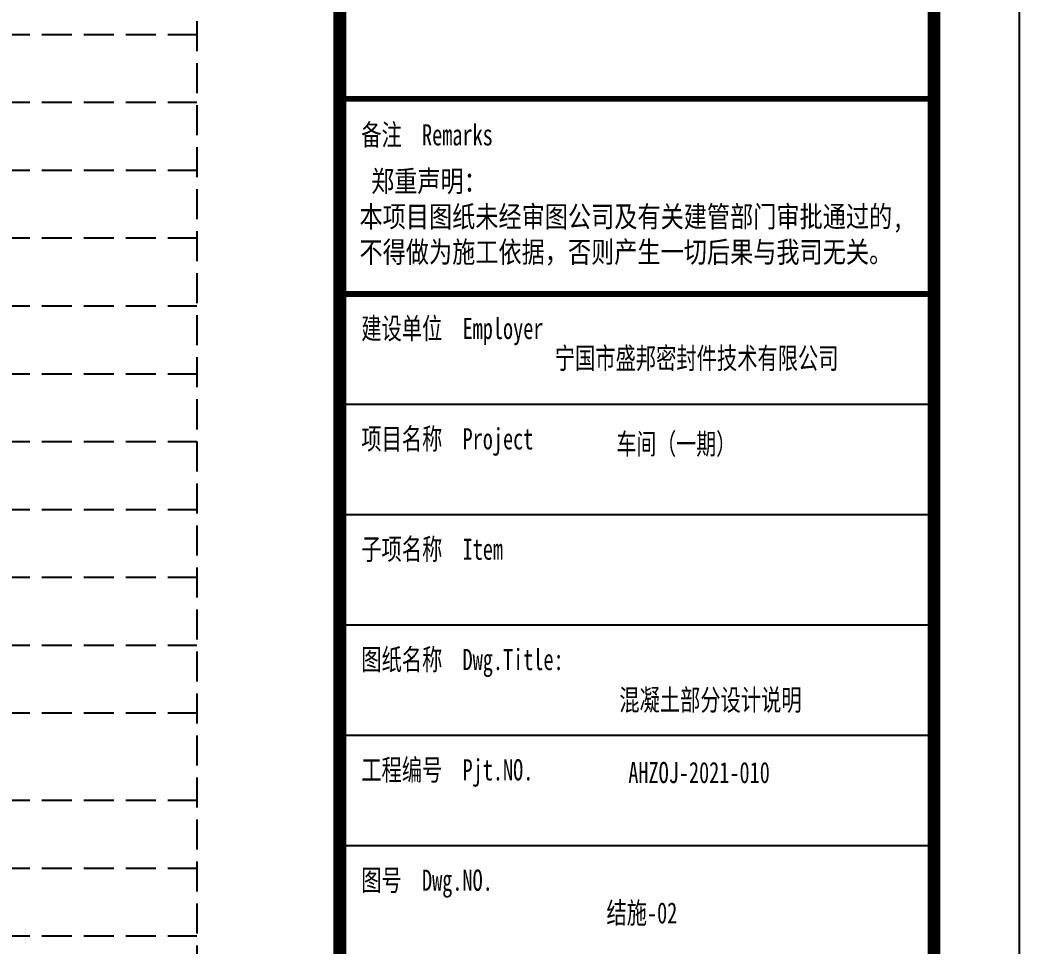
# Model space of a CAD drawing. Extents: x -89996 to 1006241, y -2176 to 440573.
# Drawn here: x 74617 to 82937, y 141638 to 149352 of the extents above; entities that cross this region are included whole.
import ezdxf
from ezdxf.enums import TextEntityAlignment as Align

# ---------------------------------------------------------------- set-up
doc = ezdxf.new("R2010")
doc.units = 0
doc.header["$LTSCALE"] = 1000
doc.header["$MEASUREMENT"] = 0
doc.linetypes.add('DASH', pattern=[0.35, 0.25, -0.1])
doc.layers.add('PUB_TITLE', color=4, linetype='Continuous')
doc.layers.add('填充', color=251, linetype='Continuous')
doc.styles.add('_gyy_title_ST', font='', dxfattribs={"width": 0.8})
doc.styles.get('_gyy_title_ST').set_extended_font_data('SimSun')

# ---------------------------------------------------------------- blocks, each defined once
blk = doc.blocks.new('A$C767023C3')
at = {"layer": 'PUB_TITLE'}
for p, q in [((0, -23191.9), (-4949.5, -23191.9)), ((0, -25737.4), (-4949.5, -25737.4)), ((0, -26656.6), (-4949.5, -26656.6)), ((0, -27575.8), (-4949.5, -27575.8)), ((0, -28494.9), (-4949.5, -28494.9)), ((0, -29414.1), (-4949.5, -29414.1))]:
    blk.add_line(p, q, dxfattribs=at)
at = {"layer": 'PUB_TITLE', "const_width": 106.1}
blk.add_lwpolyline([(-4949.5, 0), (0, 0), (0, -40585.9), (-4949.5, -40585.9)], close=True, dxfattribs=at)
at = {"layer": 'PUB_TITLE', "const_width": 49.5}
for points in [[(-4949.5, -23191.9), (0, -23191.9)], [(-4949.5, -24818.2), (0, -24818.2)]]:
    blk.add_lwpolyline(points, dxfattribs=at)
at = {"layer": 'PUB_TITLE', "style": '_gyy_title_ST', "width": 0.7}
for s, height, p in [('备注  Remarks', 176.767, (-4770.6, -23579.6)), ('建设单位  Employer', 176.767, (-4770.6, -25192.9)), ('项目名称  Project', 176.767, (-4770.6, -26112.1)), ('子项名称  Item', 176.77, (-4770.6, -27031.3)), ('图纸名称  Dwg.Title:', 176.767, (-4770.6, -27950.5)), ('工程编号  Pjt.NO.', 176.767, (-4770.6, -28869.7)), ('图号  Dwg.NO.', 176.767, (-4770.6, -29788.9))]:
    blk.add_text(s, height=height, dxfattribs=at).set_placement(p)
at = {"layer": 'PUB_TITLE', "color": 2, "style": '_gyy_title_ST', "width": 0.7}
for s, height, p in [('宁国市盛邦密封件技术有限公司', 176.767, (-1977.8, -25348.4)), ('车间（一期）', 173.86, (-2147.6, -26063.1))]:
    blk.add_text(s, height=height, dxfattribs=at).set_placement(p, align=Align.MIDDLE)
blk.add_text('AHZOJ-2021-010', height=176.767, dxfattribs=at).set_placement((-1957.5, -28891.9), align=Align.CENTER)
at = {"layer": 'PUB_TITLE', "insert": (-4785.4, -23789.7), "char_height": 176.767, "width": 5656.565, "attachment_point": 1, "style": '_gyy_title_ST'}
blk.add_mtext(' 郑重声明：\\P本项目图纸未经审图公司及有关建管部门审批通过的,\\P不得做为施工依据，否则产生一切后果与我司无关。', dxfattribs=at)

msp = doc.modelspace()

# ---------------------------------------------------------------- linework, layer by layer
at = {"layer": 'PUB_TITLE'}
msp.add_lwpolyline([(23472.15, 172593.71), (82936.79, 172593.71), (82936.79, 130593.71), (23472.15, 130593.71)], close=True, dxfattribs=at)
at = {"layer": 'PUB_TITLE', "const_width": 106.06}
msp.add_lwpolyline([(25239.83, 131300.78), (25239.83, 171886.64), (82229.72, 171886.64), (82229.72, 131300.78)], close=True, dxfattribs=at)
at = {"layer": '填充', "linetype": 'DASH'}
for p, q in [((76090.26, 167891.8), (76090.26, 132967.81)), ((59748.62, 149231.59), (76090.26, 149231.59)), ((60448.15, 148666.32), (76090.26, 148666.32)), ((60448.15, 148101.05), (76090.26, 148101.05)), ((60448.15, 147535.78), (76090.26, 147535.78)), ((60448.15, 146970.52), (76090.26, 146970.52)), ((60448.15, 146405.25), (76090.26, 146405.25)), ((60448.15, 145839.98), (76090.26, 145839.98)), ((60448.15, 145274.71), (76090.26, 145274.71)), ((60448.15, 144709.44), (76090.26, 144709.44)), ((60448.15, 144144.18), (76090.26, 144144.18)), ((60448.15, 143578.91), (76090.26, 143578.91)), ((60448.15, 142852.63), (76090.26, 142852.63)), ((60448.15, 142287.36), (76090.26, 142287.36)), ((60448.15, 141722.09), (76090.26, 141722.09))]:
    msp.add_line(p, q, dxfattribs=at)

# ---------------------------------------------------------------- block references
msp.add_blockref('A$C767023C3', (82229.72, 171886.64))

# ---------------------------------------------------------------- texts
at = {"layer": 'PUB_TITLE', "color": 6, "style": '_gyy_title_ST', "width": 0.7}
msp.add_text('混凝土部分设计说明', height=176.767, dxfattribs=at).set_placement((80367.14, 143690.83), align=Align.MIDDLE)
msp.add_text('结施-02', height=176.767, dxfattribs=at).set_placement((79795.81, 141825.35), align=Align.CENTER)

doc.saveas('drawing.dxf')
